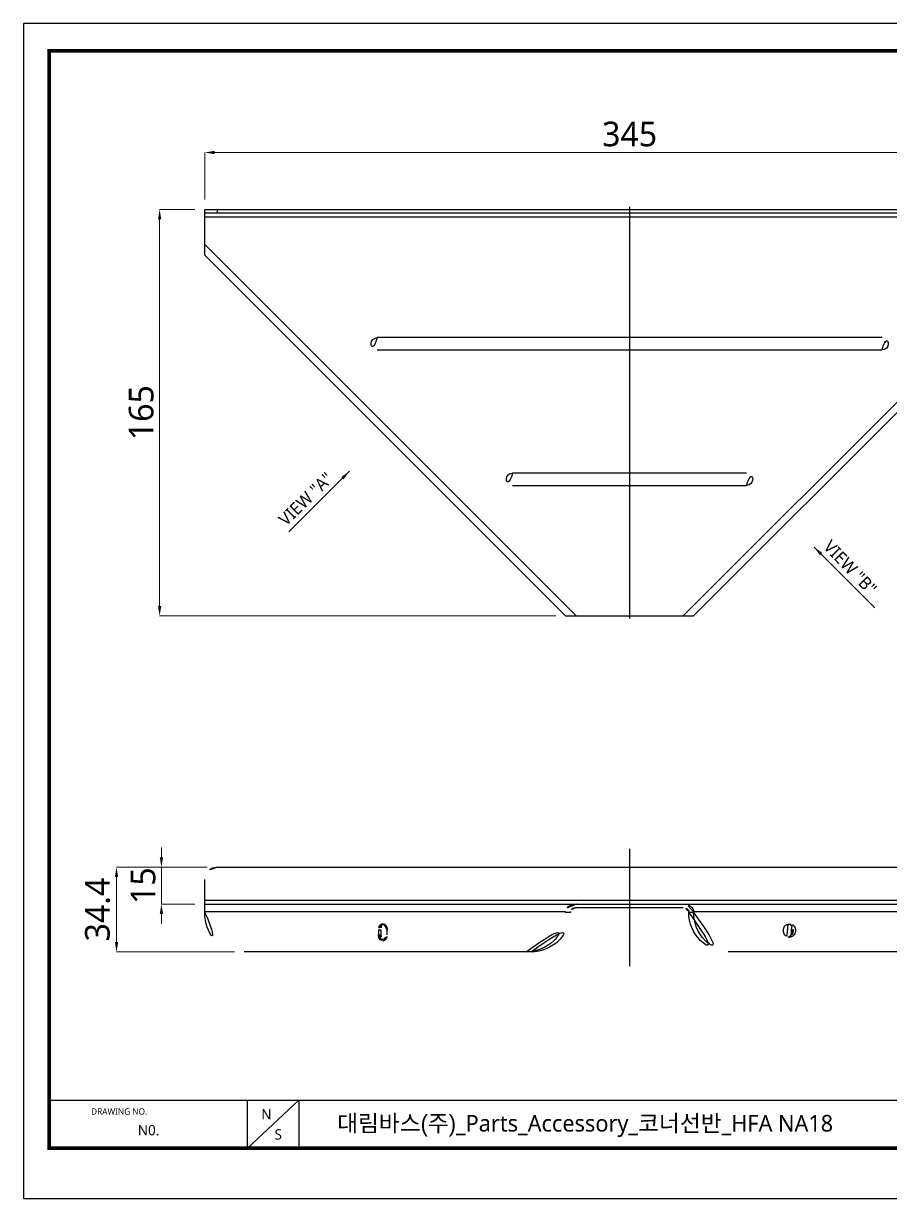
# Model space of a CAD drawing. Extents: x 16296681342 to 16296681993, y -37409617900 to -37409617423.
# Drawn here: x 16296681342.4 to 16296681694.1, y -37409617900.2 to -37409617423.2 of the extents above; entities that cross this region are included whole.
import ezdxf

# ---------------------------------------------------------------- set-up
doc = ezdxf.new("R2010")
doc.units = 0
doc.header["$LTSCALE"] = 10
doc.header["$MEASUREMENT"] = 0
doc.header["$PDMODE"] = 3
doc.header["$PDSIZE"] = -10
doc.linetypes.add('CENTER', pattern=[50.8, 31.75, -6.35, 6.35, -6.35])
doc.layers.get('0').update_dxf_attribs({"linetype": 'CONTINUOUS'})
doc.layers.get('DEFPOINTS').update_dxf_attribs({"linetype": 'CONTINUOUS'})
doc.layers.add('BODY', color=7, linetype='CONTINUOUS')
doc.layers.add('BSA-002\\M+5C8FD\\M+5BDC7\\M+5B0E5_DXF_CONTINUOUS_LINE', color=7, linetype='CONTINUOUS')
doc.styles.add('Daelim Dimension', font='NanumGothic.ttf')
doc.dimstyles.new('DEFAULT', dxfattribs={"dimscale": 2, "dimtxt": 2, "dimasz": 2, "dimexe": 0, "dimexo": 2, "dimgap": 1, "dimtad": 1, "dimdec": 1, "dimzin": 9, "dimdsep": 46, "dimtxsty": 'Daelim Dimension', "dimcen": 0.5, "dimclrd": 252, "dimclre": 252, "dimclrt": 3, "dimadec": 1, "dimazin": 0, "dimtfac": 1, "dimtdec": 1, "dimtix": 1, "dimtmove": 0, "dimatfit": 3, "dimfxl": 0, "dimtolj": 1, "dimtzin": 1, "dimlwd": 9, "dimlwe": 9, "dimarcsym": 0})

# ---------------------------------------------------------------- blocks, each defined once
blk = doc.blocks.new('*D89')
at = {"layer": 'BODY', "color": 5, "lineweight": 9, "ltscale": 0.7}
for p, q in [((16296681398.43354, -37409617761.66206), (16296681398.43354, -37409617757.66206)), ((16296681417.04896, -37409617765.66206), (16296681398.43354, -37409617765.66206)), ((16296681398.43354, -37409617765.66206), (16296681398.43354, -37409617780.66206)), ((16296681412.04896, -37409617780.66206), (16296681398.43354, -37409617780.66206)), ((16296681398.43354, -37409617784.66206), (16296681398.43354, -37409617788.66206))]:
    blk.add_line(p, q, dxfattribs=at)
at = {"layer": 'BODY', "color": 5, "ltscale": 0.7}
for points in [[(16296681397.76688, -37409617761.66206), (16296681399.10021, -37409617761.66206), (16296681398.43354, -37409617765.66206)], [(16296681397.76688, -37409617784.66206), (16296681399.10021, -37409617784.66206), (16296681398.43354, -37409617780.66206)]]:
    blk.add_solid(points, dxfattribs=at)
at = {"layer": 'DEFPOINTS', "color": 0, "ltscale": 0.7}
for p in [(16296681421.04896, -37409617765.66206), (16296681398.43354, -37409617780.66206), (16296681416.04896, -37409617780.66206)]:
    blk.add_point(p, dxfattribs=at)
at = {"layer": 'BODY', "color": 7, "lineweight": 5, "ltscale": 0.7, "insert": (16296681391.04726, -37409617773.16206), "char_height": 10, "attachment_point": 5, "rotation": 90, "style": 'Daelim Dimension'}
blk.add_mtext('\\A1;15', dxfattribs=at)
blk = doc.blocks.new('*D90')
at = {"layer": 'BODY', "color": 5, "lineweight": 9, "ltscale": 0.7}
for p, q in [((16296681417.04896, -37409617765.662064), (16296681380.220181, -37409617765.662064)), ((16296681380.220181, -37409617769.662064), (16296681380.220181, -37409617796.062073)), ((16296681428.04896, -37409617800.062073), (16296681380.220181, -37409617800.062073))]:
    blk.add_line(p, q, dxfattribs=at)
at = {"layer": 'BODY', "color": 5, "ltscale": 0.7}
for points in [[(16296681379.55352, -37409617769.662064), (16296681380.88685, -37409617769.662064), (16296681380.220181, -37409617765.662064)], [(16296681379.55352, -37409617796.062073), (16296681380.88685, -37409617796.062073), (16296681380.220181, -37409617800.062073)]]:
    blk.add_solid(points, dxfattribs=at)
at = {"layer": 'DEFPOINTS', "color": 0, "ltscale": 0.7}
for p in [(16296681421.04896, -37409617765.662064), (16296681380.220181, -37409617800.062073), (16296681432.04896, -37409617800.062073)]:
    blk.add_point(p, dxfattribs=at)
at = {"layer": 'BODY', "color": 7, "lineweight": 5, "ltscale": 0.7, "insert": (16296681372.519171, -37409617782.862061), "char_height": 10, "attachment_point": 5, "rotation": 90, "style": 'Daelim Dimension'}
blk.add_mtext('\\A1;34.4', dxfattribs=at)
blk = doc.blocks.new('*D91')
at = {"layer": 'BODY', "color": 5, "lineweight": 9, "ltscale": 0.7}
for p, q in [((16296681412.04896, -37409617498.636673), (16296681397.71718, -37409617498.636673)), ((16296681397.71718, -37409617502.636673), (16296681397.71718, -37409617659.636673)), ((16296681558.54896, -37409617663.636673), (16296681397.71718, -37409617663.636673))]:
    blk.add_line(p, q, dxfattribs=at)
at = {"layer": 'BODY', "color": 5, "ltscale": 0.7}
for points in [[(16296681397.05052, -37409617502.636673), (16296681398.38385, -37409617502.636673), (16296681397.71718, -37409617498.636673)], [(16296681397.05052, -37409617659.636673), (16296681398.38385, -37409617659.636673), (16296681397.71718, -37409617663.636673)]]:
    blk.add_solid(points, dxfattribs=at)
at = {"layer": 'DEFPOINTS', "color": 0, "ltscale": 0.7}
for p in [(16296681416.04896, -37409617498.636673), (16296681397.71718, -37409617663.636673), (16296681562.54896, -37409617663.636673)]:
    blk.add_point(p, dxfattribs=at)
at = {"layer": 'BODY', "color": 7, "lineweight": 5, "ltscale": 0.7, "insert": (16296681390.27368, -37409617581.136658), "char_height": 10, "attachment_point": 5, "rotation": 90, "style": 'Daelim Dimension'}
blk.add_mtext('\\A1;165', dxfattribs=at)
blk = doc.blocks.new('*D92')
at = {"layer": 'BODY', "color": 5, "lineweight": 9, "ltscale": 0.7}
for p, q in [((16296681416.04895, -37409617494.63665), (16296681416.04895, -37409617475.519447)), ((16296681420.04895, -37409617475.519447), (16296681757.04895, -37409617475.519447)), ((16296681761.04895, -37409617494.63665), (16296681761.04895, -37409617475.519447))]:
    blk.add_line(p, q, dxfattribs=at)
at = {"layer": 'BODY', "color": 5, "ltscale": 0.7}
for points in [[(16296681420.04895, -37409617474.852791), (16296681420.04895, -37409617476.186119), (16296681416.04895, -37409617475.519447)], [(16296681757.04895, -37409617474.852791), (16296681757.04895, -37409617476.186119), (16296681761.04895, -37409617475.519447)]]:
    blk.add_solid(points, dxfattribs=at)
at = {"layer": 'DEFPOINTS', "color": 0, "ltscale": 0.7}
for p in [(16296681761.04895, -37409617475.519447), (16296681416.04895, -37409617498.63665), (16296681761.04895, -37409617498.63665)]:
    blk.add_point(p, dxfattribs=at)
at = {"layer": 'BODY', "color": 7, "lineweight": 5, "ltscale": 0.7, "insert": (16296681588.54895, -37409617468.06881), "char_height": 10, "attachment_point": 5, "style": 'Daelim Dimension'}
blk.add_mtext('\\A1;345', dxfattribs=at)

msp = doc.modelspace()

# ---------------------------------------------------------------- linework, layer by layer
at = {"color": 1, "linetype": 'CENTER'}
for p, q in [((16296681588.54895, -37409617497.63665), (16296681588.54895, -37409617664.63665)), ((16296681588.54895, -37409617758.251572), (16296681588.54895, -37409617805.872528))]:
    msp.add_line(p, q, dxfattribs=at)
at = {"color": 5}
msp.add_line((16296681352.907619, -37409617860.183144), (16296681877.0949, -37409617860.183144), dxfattribs=at)
at = {"color": 5, "ltscale": 40}
for p, q in [((16296681433.258301, -37409617860.183144), (16296681433.258301, -37409617879.799477)), ((16296681433.258301, -37409617860.183144), (16296681433.258301, -37409617879.799477)), ((16296681454.252661, -37409617860.183144), (16296681433.258301, -37409617879.799477)), ((16296681454.252661, -37409617860.183144), (16296681433.258301, -37409617879.799477)), ((16296681454.252661, -37409617860.183144), (16296681454.252661, -37409617879.799477)), ((16296681454.252661, -37409617860.183144), (16296681454.252661, -37409617879.799477))]:
    msp.add_line(p, q, dxfattribs=at)
at = {"ltscale": 0.5}
msp.add_lwpolyline([(16296681342.439421, -37409617900.150017), (16296681993.439421, -37409617900.150017), (16296681993.439421, -37409617423.150017), (16296681342.439421, -37409617423.150017)], close=True, dxfattribs=at)
at = {"color": 5, "linetype": 'ByBlock', "lineweight": 200, "const_width": 1.5}
msp.add_lwpolyline([(16296681352.907619, -37409617879.725304), (16296681982.907619, -37409617879.725304), (16296681982.907619, -37409617434.225304), (16296681352.907619, -37409617434.225304)], close=True, dxfattribs=at)
at = {"layer": 'BSA-002\\M+5C8FD\\M+5BDC7\\M+5B0E5_DXF_CONTINUOUS_LINE', "color": 7, "linetype": 'Continuous'}
for p, q in [((16296681416.04895, -37409617517.13665), (16296681416.04895, -37409617498.63665)), ((16296681416.04895, -37409617498.63665), (16296681761.04895, -37409617498.63665)), ((16296681416.04895, -37409617500.036652), (16296681761.04895, -37409617500.036652)), ((16296681416.04895, -37409617517.13665), (16296681562.54895, -37409617663.63665)), ((16296681614.54895, -37409617663.63665), (16296681761.04895, -37409617517.13665)), ((16296681691.04895, -37409617550.63665), (16296681486.04895, -37409617550.63665)), ((16296681486.04895, -37409617555.63665), (16296681691.04895, -37409617555.63665)), ((16296681636.04895, -37409617605.63665), (16296681541.04895, -37409617605.63665)), ((16296681541.04895, -37409617610.63665), (16296681636.04895, -37409617610.63665)), ((16296681562.54895, -37409617663.63665), (16296681614.54895, -37409617663.63665)), ((16296681421.04895, -37409617765.662048), (16296681756.04895, -37409617765.662048)), ((16296681416.04895, -37409617784.06205), (16296681416.04895, -37409617770.662048)), ((16296681416.04895, -37409617780.662048), (16296681761.04895, -37409617780.662048)), ((16296681562.54895, -37409617784.06205), (16296681562.54895, -37409617783.662048)), ((16296681564.528851, -37409617783.662048), (16296681564.528851, -37409617784.06205)), ((16296681566.79159, -37409617782.06205), (16296681610.306311, -37409617782.06205)), ((16296681612.56905, -37409617783.662048), (16296681612.56905, -37409617784.06205)), ((16296681614.54895, -37409617783.662048), (16296681614.54895, -37409617784.06205)), ((16296681486.534969, -37409617791.06205), (16296681486.534969, -37409617793.06205)), ((16296681487.52492, -37409617791.06205), (16296681487.52492, -37409617793.06205)), ((16296681490.070499, -37409617793.06205), (16296681490.070499, -37409617791.06205)), ((16296681654.146931, -37409617788.862053), (16296681652.73271, -37409617788.862053)), ((16296681652.73271, -37409617793.862053), (16296681654.146931, -37409617793.862053)), ((16296681548.528851, -37409617800.06205), (16296681432.04895, -37409617800.06205)), ((16296681745.04895, -37409617800.06205), (16296681628.56905, -37409617800.06205))]:
    msp.add_line(p, q, dxfattribs=at)
at = {"layer": 'BSA-002\\M+5C8FD\\M+5BDC7\\M+5B0E5_DXF_CONTINUOUS_LINE', "color": 9, "linetype": 'Continuous'}
for p, q in [((16296681421.04895, -37409617498.63665), (16296681421.04895, -37409617500.036652)), ((16296681416.04895, -37409617501.63665), (16296681761.04895, -37409617501.63665)), ((16296681416.04895, -37409617512.894012), (16296681566.79159, -37409617663.63665)), ((16296681610.306311, -37409617663.63665), (16296681761.04895, -37409617512.894012)), ((16296681416.04895, -37409617779.06205), (16296681761.04895, -37409617779.06205)), ((16296681416.04895, -37409617783.662048), (16296681562.54895, -37409617783.662048)), ((16296681564.528851, -37409617784.06205), (16296681562.54895, -37409617784.06205)), ((16296681614.54895, -37409617784.06205), (16296681612.56905, -37409617784.06205)), ((16296681614.54895, -37409617783.662048), (16296681761.04895, -37409617783.662048)), ((16296681486.534969, -37409617791.06205), (16296681487.52492, -37409617791.06205)), ((16296681486.534969, -37409617793.06205), (16296681487.52492, -37409617793.06205))]:
    msp.add_line(p, q, dxfattribs=at)
at = {"layer": 'BSA-002\\M+5C8FD\\M+5BDC7\\M+5B0E5_DXF_CONTINUOUS_LINE', "color": 7, "linetype": 'Continuous'}
for centre, radius, start, end in [((16296681486.04895, -37409617553.13665), 2.5, 90, 270), ((16296681691.04895, -37409617553.13665), 2.5, 270, 90), ((16296681541.04895, -37409617608.13665), 2.5, 90, 270), ((16296681636.04895, -37409617608.13665), 2.5, 270, 90), ((16296681421.04895, -37409617770.662048), 5, 90, 180), ((16296681432.04895, -37409617784.06205), 16, 180, 270)]:
    msp.add_arc(centre, radius, start, end, dxfattribs=at)
for centre, major_axis, ratio, start_param, end_param in [((16296681566.79159, -37409617783.662048), (4.242641, 0), 0.7071067812, 1.5707963268, 3.1415926536), ((16296681610.306311, -37409617783.662048), (4.242641, 0), 0.7071067812, 0, 1.5707963268), ((16296681566.79159, -37409617783.662048), (2.262742, 0), 0.7071067812, 1.5707963268, 3.1415926536), ((16296681610.306311, -37409617783.662048), (2.262742, 0), 0.7071067812, 0, 1.5707963268), ((16296681628.56905, -37409617784.06205), (16, 0), 1, -3.1415926536, -1.5707963268), ((16296681630.54895, -37409617784.06205), (16, 0), 1, 3.1415926536, 4.7123889804), ((16296681546.54895, -37409617784.06205), (16, 0), 1, 4.7123889804, 6.2831853072), ((16296681548.528851, -37409617784.06205), (0, 16), 1, -3.1415926536, -1.5707963268)]:
    msp.add_ellipse(centre, major_axis=major_axis, ratio=ratio, start_param=start_param, end_param=end_param, dxfattribs=at)
for points, knots in [([(16296681488.30274, -37409617788.562157), (16296681488.068489, -37409617788.562157), (16296681487.565319, -37409617788.714233), (16296681486.989229, -37409617789.296806), (16296681486.61911, -37409617790.115013), (16296681486.534969, -37409617790.739967), (16296681486.534969, -37409617791.06205)], [0, 0, 0, 0, 0.2094635672, 0.4446631214, 0.7119927732, 1, 1, 1, 1]), ([(16296681487.938499, -37409617789.455078), (16296681487.87075, -37409617789.569206), (16296681487.62484, -37409617790.070442), (16296681487.52492, -37409617790.637917), (16296681487.52492, -37409617791.06205)], [0, 0, 0, 0, 0.2383506765, 1, 1, 1, 1]), ([(16296681488.797421, -37409617788.662231), (16296681488.71258, -37409617788.697289), (16296681488.363251, -37409617788.883202), (16296681488.092569, -37409617789.195534), (16296681487.938499, -37409617789.455078)], [0, 0, 0, 0, 0.2332106261, 1, 1, 1, 1]), ([(16296681490.070499, -37409617791.06205), (16296681490.070499, -37409617790.739967), (16296681489.986361, -37409617790.115013), (16296681489.61624, -37409617789.296806), (16296681489.04015, -37409617788.714233), (16296681488.53698, -37409617788.562157), (16296681488.30274, -37409617788.562157)], [0, 0, 0, 0, 0.2880072268, 0.5553368786, 0.7905364328, 1, 1, 1, 1]), ([(16296681652.73271, -37409617788.862053), (16296681652.49844, -37409617788.862053), (16296681651.995251, -37409617789.01416), (16296681651.419201, -37409617789.596718), (16296681651.04917, -37409617790.41555), (16296681650.921391, -37409617791.362053), (16296681651.04917, -37409617792.308548), (16296681651.419201, -37409617793.127388), (16296681651.995251, -37409617793.709938), (16296681652.49844, -37409617793.862053), (16296681652.73271, -37409617793.862053)], [0, 0, 0, 0, 0.1047456227, 0.222328423, 0.3560177888, 0.5, 0.6439822112, 0.777671577, 0.8952543773, 1, 1, 1, 1]), ([(16296681654.442101, -37409617789.645561), (16296681654.310431, -37409617789.448273), (16296681654.00255, -37409617789.106308), (16296681653.57589, -37409617788.915398), (16296681653.366699, -37409617788.879883)], [0, 0, 0, 0, 0.5278332555, 1, 1, 1, 1]), ([(16296681654.146931, -37409617793.862053), (16296681654.381201, -37409617793.862053), (16296681654.88439, -37409617793.709938), (16296681655.46044, -37409617793.127388), (16296681655.830469, -37409617792.308548), (16296681655.95825, -37409617791.362053), (16296681655.830469, -37409617790.41555), (16296681655.46044, -37409617789.596718), (16296681654.88439, -37409617789.01416), (16296681654.381201, -37409617788.862053), (16296681654.146931, -37409617788.862053)], [0, 0, 0, 0, 0.1047456227, 0.222328423, 0.3560177888, 0.5, 0.6439822112, 0.777671577, 0.8952543773, 1, 1, 1, 1]), ([(16296681486.534969, -37409617793.06205), (16296681486.534969, -37409617793.384117), (16296681486.61911, -37409617794.009087), (16296681486.989229, -37409617794.827293), (16296681487.565319, -37409617795.409866), (16296681488.068489, -37409617795.561943), (16296681488.30274, -37409617795.561943)], [0, 0, 0, 0, 0.2880072268, 0.5553368786, 0.7905364328, 1, 1, 1, 1]), ([(16296681487.52492, -37409617793.06205), (16296681487.52492, -37409617793.206802), (16296681487.559151, -37409617793.762161), (16296681487.72826, -37409617794.31485), (16296681487.938499, -37409617794.669022)], [0, 0, 0, 0, 0.2600512977, 1, 1, 1, 1]), ([(16296681487.938499, -37409617794.669022), (16296681487.992901, -37409617794.760658), (16296681488.21377, -37409617795.085182), (16296681488.53249, -37409617795.352402), (16296681488.797421, -37409617795.461861)], [0, 0, 0, 0, 0.2710190189, 1, 1, 1, 1]), ([(16296681488.30274, -37409617795.561943), (16296681488.53698, -37409617795.561943), (16296681489.04015, -37409617795.409866), (16296681489.61624, -37409617794.827293), (16296681489.986361, -37409617794.009087), (16296681490.070499, -37409617793.384117), (16296681490.070499, -37409617793.06205)], [0, 0, 0, 0, 0.2094635672, 0.4446631214, 0.7119927732, 1, 1, 1, 1]), ([(16296681653.366699, -37409617793.844223), (16296681653.57589, -37409617793.808701), (16296681654.00255, -37409617793.617798), (16296681654.310431, -37409617793.275833), (16296681654.442101, -37409617793.078537)], [0, 0, 0, 0, 0.4721667445, 1, 1, 1, 1])]:
    msp.add_open_spline(points, degree=3, knots=knots, dxfattribs=at)
msp.add_open_spline([(16296681654.442101, -37409617793.078537), (16296681654.772039, -37409617792.584183), (16296681655.077299, -37409617791.362053), (16296681654.772039, -37409617790.139923), (16296681654.442101, -37409617789.645561)], degree=3, dxfattribs=at)

# ---------------------------------------------------------------- texts
at = {"color": 5, "ltscale": 40, "style": 'Daelim Dimension'}
msp.add_text('DRAWING NO.', height=2.56901127, dxfattribs=at).set_placement((16296681369.88052, -37409617866.117821))
at = {"char_height": 5.0449483, "width": 84.90132072, "attachment_point": 1, "style": 'Daelim Dimension'}
for s, insert, rotation in [('VIEW "A"', (16296681445.55089, -37409617623.829483), 44.3020226), ('VIEW "B"', (16296681670.465549, -37409617632.410713), 314.04036769)]:
    msp.add_mtext(s, dxfattribs=dict(at, insert=insert, rotation=rotation))
at = {"attachment_point": 1, "style": 'Daelim Dimension'}
for s, insert, char_height, width in [('N', (16296681438.968491, -37409617863.860847), 4.204124, 5.86731056), ('N0.', (16296681388.850901, -37409617870.319572), 4.2041236, 26.37394471), ('S', (16296681444.37464, -37409617872.038368), 4.204124, 5.86731056)]:
    msp.add_mtext(s, dxfattribs=dict(at, insert=insert, char_height=char_height, width=width))
at = {"color": 2, "insert": (16296681469.779881, -37409617866.229263), "char_height": 6.75662715, "width": 260.66283526, "attachment_point": 1, "style": 'Daelim Dimension'}
msp.add_mtext('{\\fGulim|b0|i0|c129|p50;대림바스(주)}_Parts_Accessory_코너선반_HFA NA18', dxfattribs=at)

# ---------------------------------------------------------------- dimensions: what is measured, and where the dimension line sits
at = {"layer": 'BODY', "lineweight": 5, "ltscale": 0.7}
dim = msp.add_linear_dim(base=(16296681761.04895, -37409617475.519447), p1=(16296681416.04895, -37409617498.63665), p2=(16296681761.04895, -37409617498.63665), dimstyle='DEFAULT', override={"dimtxt": 5, "dimclrd": 5, "dimclre": 5, "dimclrt": 7}, dxfattribs=at)
dim.commit()
dim.dimension.update_dxf_attribs({"geometry": '*D92', "text_midpoint": (16296681588.54895, -37409617468.06881)})
for base, p1, p2, picture, middle in [((16296681397.71718, -37409617663.636673), (16296681416.04895, -37409617498.63665), (16296681562.54895, -37409617663.63665), '*D91', (16296681390.27368, -37409617581.136658)), ((16296681398.43354, -37409617780.662064), (16296681421.04895, -37409617765.662048), (16296681416.04895, -37409617780.662048), '*D89', (16296681391.04726, -37409617773.162064)), ((16296681380.220181, -37409617800.062073), (16296681421.04895, -37409617765.662048), (16296681432.04895, -37409617800.06205), '*D90', (16296681372.519171, -37409617782.862061))]:
    dim = msp.add_linear_dim(base=base, p1=p1, p2=p2, angle=90, dimstyle='DEFAULT', override={"dimtxt": 5, "dimclrd": 5, "dimclre": 5, "dimclrt": 7}, dxfattribs=at)
    dim.commit()
    dim.dimension.update_dxf_attribs({"geometry": picture, "text_midpoint": middle})

# ---------------------------------------------------------------- leaders
for points in [[(16296681474.763321, -37409617604.922287), (16296681450.143591, -37409617629.542007)], [(16296681663.43681, -37409617635.696449), (16296681688.05653, -37409617660.31617)]]:
    msp.add_leader(points, dimstyle='DEFAULT', override={"dimtxt": 5, "dimclrd": 5, "dimclre": 5, "dimclrt": 7}, dxfattribs=at)

doc.saveas('drawing.dxf')
